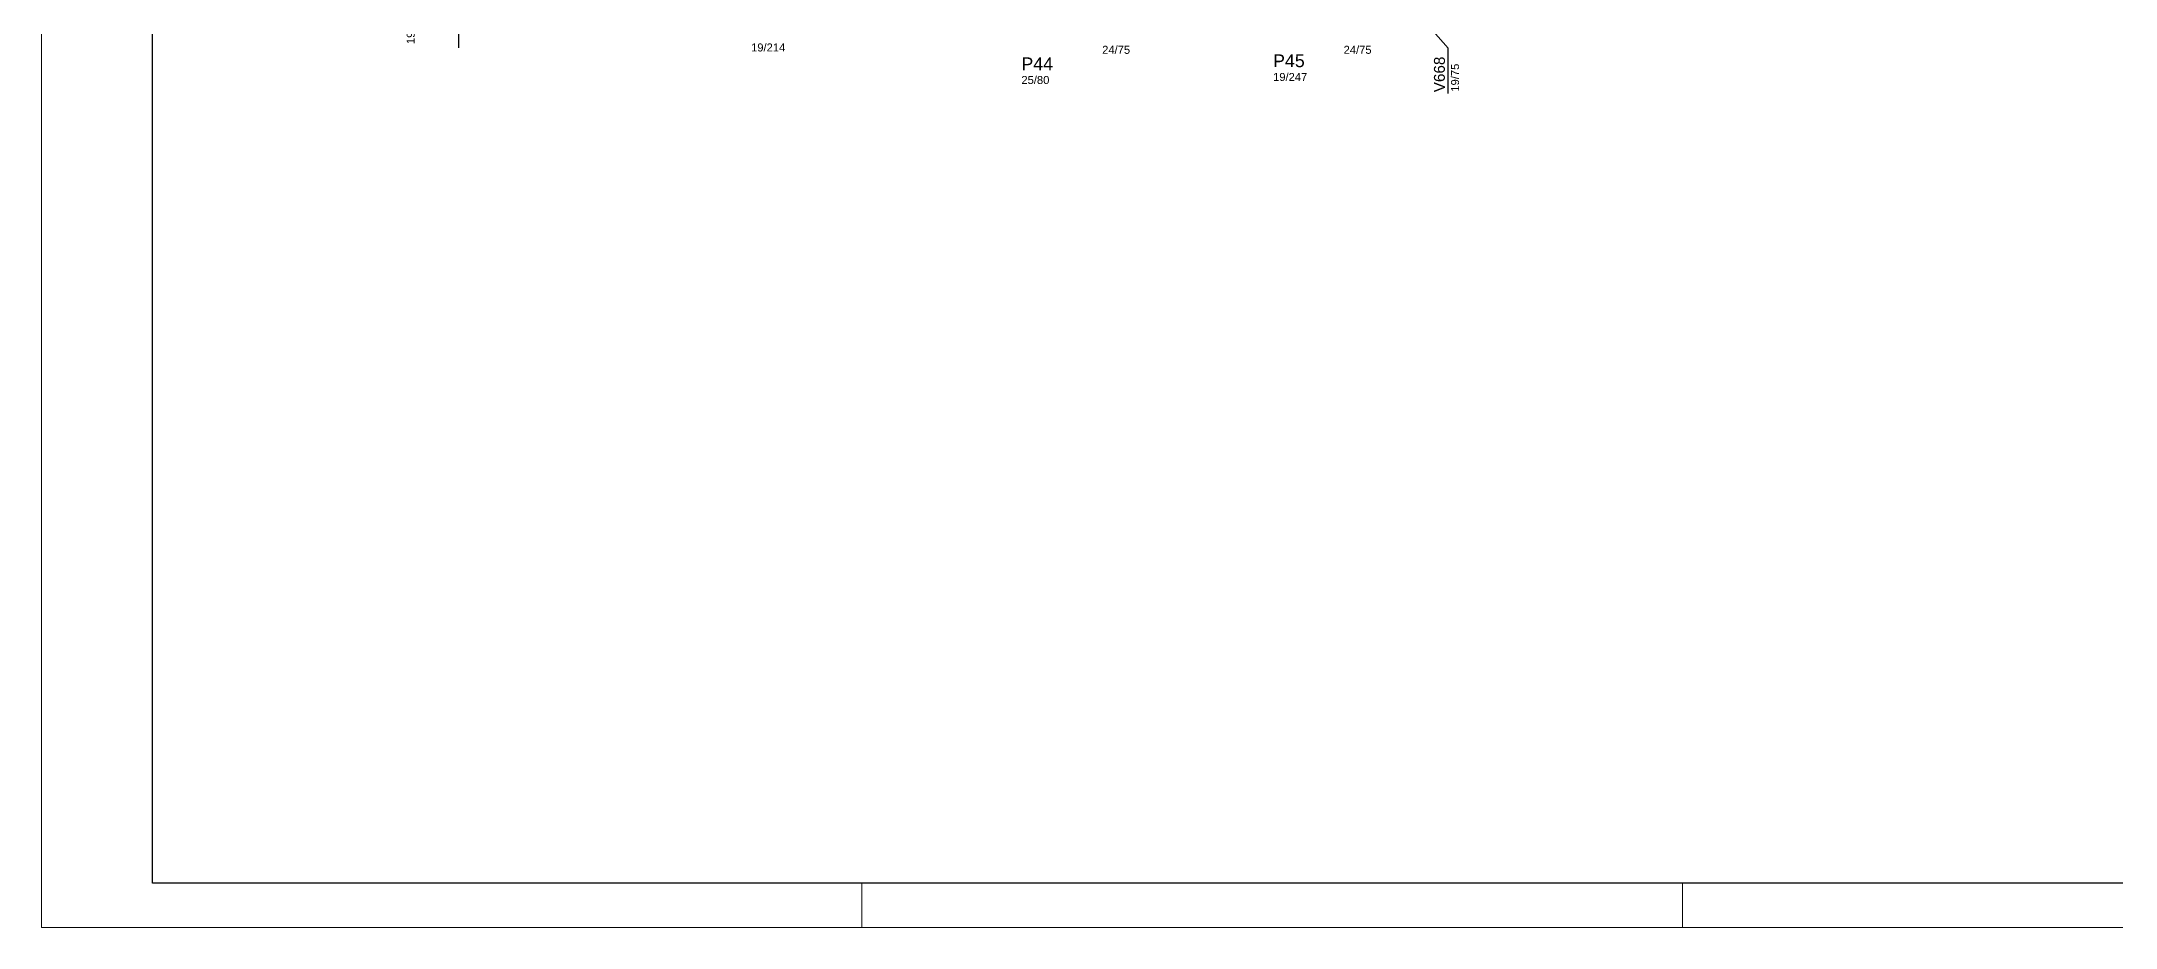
# Model space of a CAD drawing. Extents: x 4150 to 8661, y -614 to 3008.
# Drawn here: x 4150 to 7001, y -614 to 603 of the extents above; entities that cross this region are included whole.
import ezdxf

# ---------------------------------------------------------------- set-up
doc = ezdxf.new("R2010")
doc.units = 0
doc.layers.add('FOLHA', color=255, linetype='Continuous', lineweight=5)
for name, color, linetype in [('MTH-COTAS7', 31, 'Continuous'), ('MTH-DIM-PILAR', 3, 'Continuous'), ('MTH-DIM-VIGA', 3, 'Continuous'), ('MTH-TIT1-PILAR', 5, 'Continuous'), ('MTH-TIT1-VIGA', 5, 'Continuous')]:
    doc.layers.add(name, color=color, linetype=linetype)
doc.styles.add('TQS_ARIAL', font='arial.ttf')

msp = doc.modelspace()

# ---------------------------------------------------------------- linework, layer by layer
at = {"color": 30}
for p, q in [((4302.54, -552.63), (4302.54, 2946.69)), ((8600.49, -552.63), (4302.54, -552.63))]:
    msp.add_line(p, q, dxfattribs=at)
at = {"layer": 'FOLHA', "lineweight": 5}
msp.add_line((4150.13, -613.6), (4150.13, 3007.66), dxfattribs=at)
at = {"layer": 'FOLHA'}
for p, q in [((5277.96, -552.63), (5277.96, -613.6)), ((6405.79, -552.63), (6405.79, -613.6)), ((8661.45, -613.6), (4150.13, -613.6))]:
    msp.add_line(p, q, dxfattribs=at)
at = {"layer": 'MTH-COTAS7', "linetype": 'Continuous'}
for points in [[(4723.8, 594.7), (4723.8, 634.17), (4688.14, 634.17), (4705.49, 636.45), (4688.14, 634.17), (4705.49, 631.88)], [(6083.75, 531.89), (6083.75, 594.2), (6049.16, 633.24), (6062.38, 621.77), (6049.16, 633.24), (6058.96, 618.74)]]:
    msp.add_lwpolyline(points, dxfattribs=at)

# ---------------------------------------------------------------- texts
at = {"layer": 'MTH-DIM-PILAR', "linetype": 'Continuous', "style": 'TQS_ARIAL'}
for s, p in [('19/214', (5125.52, 589.72)), ('25/80', (5497.1, 545.02)), ('19/247', (5843.07, 549.17))]:
    msp.add_text(s, height=11, dxfattribs=at).set_placement(p)
at = {"layer": 'MTH-DIM-VIGA', "linetype": 'Continuous', "style": 'TQS_ARIAL'}
for s, p in [('19/76', (4663.12, 599.86)), ('19/75', (6098.69, 534.5))]:
    msp.add_text(s, height=11, rotation=90, dxfattribs=at).set_placement(p)
for p in [(5608.1, 586.48), (5940.01, 586.48)]:
    msp.add_text('24/75', height=11, dxfattribs=at).set_placement(p)
at = {"layer": 'MTH-TIT1-PILAR', "linetype": 'Continuous', "style": 'TQS_ARIAL'}
for s, p in [('P44', (5497.1, 564.02)), ('P45', (5843.07, 568.17))]:
    msp.add_text(s, height=17.5, dxfattribs=at).set_placement(p)
at = {"layer": 'MTH-TIT1-VIGA', "linetype": 'Continuous', "style": 'TQS_ARIAL'}
msp.add_text('V668', height=15, rotation=90, dxfattribs=at).set_placement((6079.2, 533.71))

doc.saveas('drawing.dxf')
